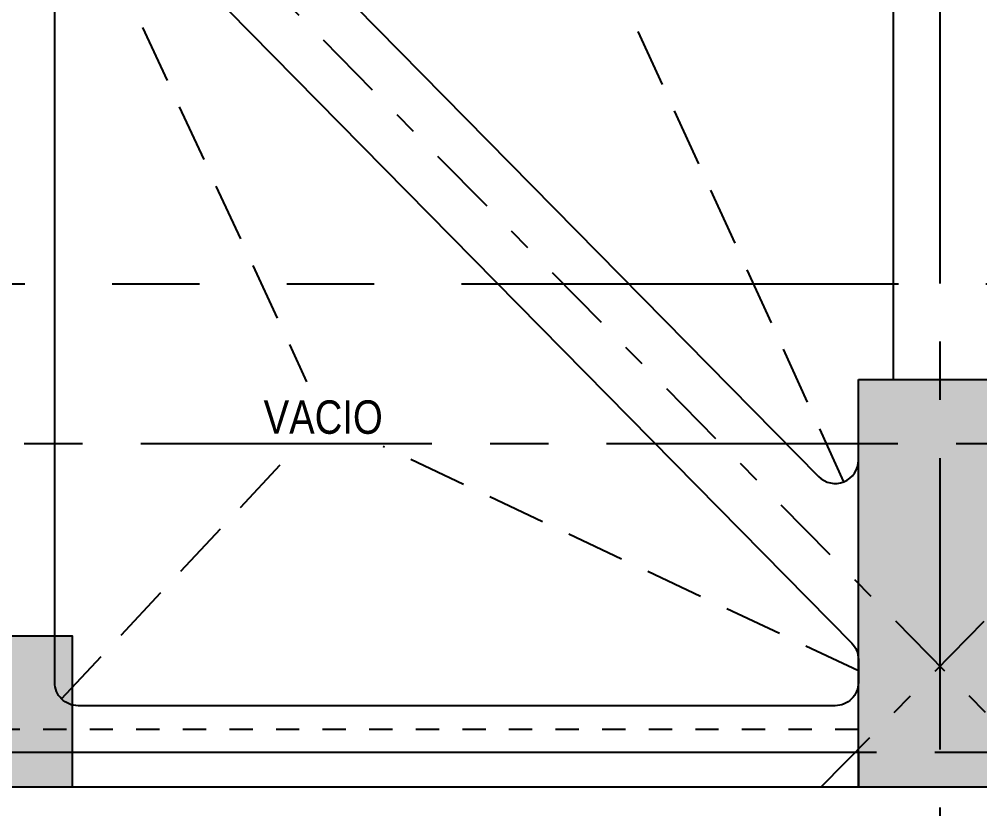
# Model space of a CAD drawing. Extents: x -28 to 149, y -33 to 76.
# Drawn here: x 28.048 to 32.171, y -0.592 to 2.797 of the extents above; entities that cross this region are included whole.
import ezdxf

# ---------------------------------------------------------------- set-up
doc = ezdxf.new("R2010")
doc.units = 0
for name, pattern in [('CENTER', [2, 1.25, -0.25, 0.25, -0.25]), ('DASHDOT', [1, 0.5, -0.25, 0, -0.25]), ('DASHDOT2', [12.7, 6.35, -3.175, 0, -3.175]), ('HIDDEN', [0.375, 0.25, -0.125]), ('PHANTOM2', [1.25, 0.625, -0.125, 0.125, -0.125, 0.125, -0.125]), ('STYLE_01', [0.15, 0.1, -0.05])]:
    doc.linetypes.add(name, pattern=pattern)
for name, color, linetype in [('arq-columnas', 5, 'Continuous'), ('arq-ejes', 1, 'DASHDOT2'), ('arq-ejes-principales', 1, 'CENTER'), ('arq-hatch', 252, 'Continuous'), ('arq-indicacion de corte', 5, 'PHANTOM2'), ('arq-pared mamposteria', 4, 'Continuous'), ('arq-proyeccion', 251, 'STYLE_01'), ('arq-proyección vigas', 251, 'STYLE_01'), ('arq-vigas exteriores', 3, 'Continuous')]:
    doc.layers.add(name, color=color, linetype=linetype)
doc.styles.add('dape 2', font='ARIALN.TTF', dxfattribs={"height": 2.5})

msp = doc.modelspace()

# ---------------------------------------------------------------- hatches: boundary and pattern name
at = {"layer": 'arq-hatch'}
msp.add_hatch(color=256, dxfattribs=at).paths.add_polyline_path([(27.725, 0.15), (28.275, 0.15), (28.275, -0.5), (27.725, -0.5)])

# ---------------------------------------------------------------- linework, layer by layer
at = {"layer": 'arq-columnas'}
for points in [[(31.65, 1.25), (32.35, 1.25), (32.35, -0.5), (31.65, -0.5)], [(27.725, 0.15), (28.275, 0.15), (28.275, -0.5), (27.725, -0.5)]]:
    msp.add_lwpolyline(points, close=True, dxfattribs=at)
at = {"layer": 'arq-ejes', "linetype": 'DASHDOT', "ltscale": 0.6}
for p, q in [((32.5117, -0.5), (27.9955, 4.0857)), ((31.4881, -0.5), (35.9999, 4.0857))]:
    msp.add_line(p, q, dxfattribs=at)
at = {"layer": 'arq-ejes-principales'}
for p, q in [((32, 36.9128), (32, -2.6791)), ((-5.4309, 0.975), (39.65, 0.975)), ((-5.5218, -0.35), (60.0465, -0.35))]:
    msp.add_line(p, q, dxfattribs=at)
at = {"layer": 'arq-hatch'}
msp.add_solid([(31.65, 1.25), (32.35, 1.25), (31.65, -0.5), (32.35, -0.5)], dxfattribs=at)
at = {"layer": 'arq-indicacion de corte', "ltscale": 3}
msp.add_line((-7.5535, 1.661), (64.0871, 1.661), dxfattribs=at)
at = {"layer": 'arq-pared mamposteria'}
msp.add_lwpolyline([(24.35, -0.35), (31.65, -0.35), (31.65, -0.5), (24.35, -0.5)], close=True, dxfattribs=at)
at = {"layer": 'arq-proyeccion', "linetype": 'HIDDEN'}
for p, q in [((28.2621, 3.4416), (29.2814, 1.24)), ((31.5879, 0.8115), (30.7011, 2.7527)), ((31.65, -0.0005), (29.6099, 0.962)), ((28.2293, -0.1207), (29.2178, 0.9365))]:
    msp.add_line(p, q, dxfattribs=at)
at = {"layer": 'arq-proyección vigas', "linetype": 'STYLE_01'}
msp.add_lwpolyline([(24.35, -0.25), (31.65, -0.25)], dxfattribs=at)
at = {"layer": 'arq-vigas exteriores'}
msp.add_lwpolyline([(31.65, 1.25), (31.8, 1.25), (31.8, 3.9812, 0.414214), (31.7, 4.0812), (28.5195, 4.0812, 0.665421), (28.4483, 3.911), (31.4788, 0.8339, 0.670944), (31.65, 0.9041), (31.65, 1.25)], format="xyb", dxfattribs=at)
msp.add_lwpolyline([(28.2, -0.05), (28.2, 3.349, -0.670944), (28.3713, 3.4192), (31.6213, 0.1192, -0.196929), (31.65, 0.049), (31.65, -0.05, -0.414214), (31.55, -0.15), (28.3, -0.15, -0.414214)], format="xyb", close=True, dxfattribs=at)

# ---------------------------------------------------------------- texts
at = {"layer": 'arq-proyeccion', "color": 251, "insert": (29.6082, 1.1607), "char_height": 0.14349, "width": 0.562764, "attachment_point": 3, "style": 'dape 2'}
msp.add_mtext('VACIO', dxfattribs=at)

doc.saveas('drawing.dxf')
